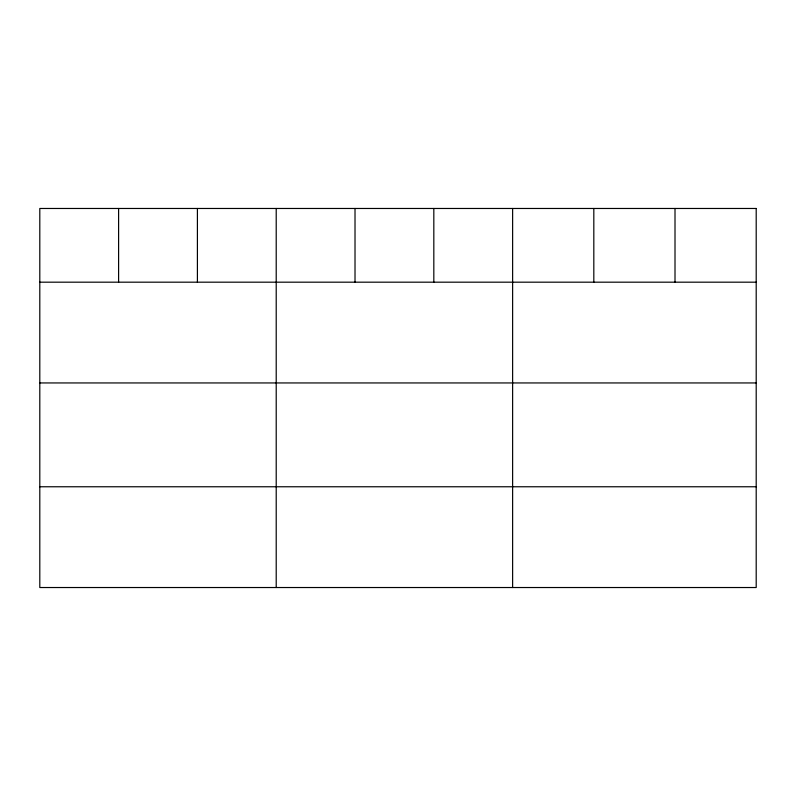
<?xml version="1.0" encoding="UTF-8"?>
<svg xmlns="http://www.w3.org/2000/svg" width="796" height="796" viewBox="0 0 796 796"><rect width="100%" height="100%" fill="white"/><g stroke="black" fill="none" stroke-linecap="round" stroke-linejoin="round"><path stroke-width="1.19" d="M39.8 282.182L756.2 282.182M39.8 382.946L756.2 382.946M39.8 486.764L756.2 486.764M675.008 208.472L675.008 282.182M593.816 208.472L593.816 282.182M512.624 208.472L512.624 587.528M433.82 208.472L433.82 282.182M355.016 208.472L355.016 282.182M276.212 208.472L276.212 587.528M197.408 208.472L197.408 282.182M118.604 208.472L118.604 282.182M756.2 208.472L39.8 208.472L39.8 587.528L756.2 587.528L756.2 208.472"/></g></svg>
